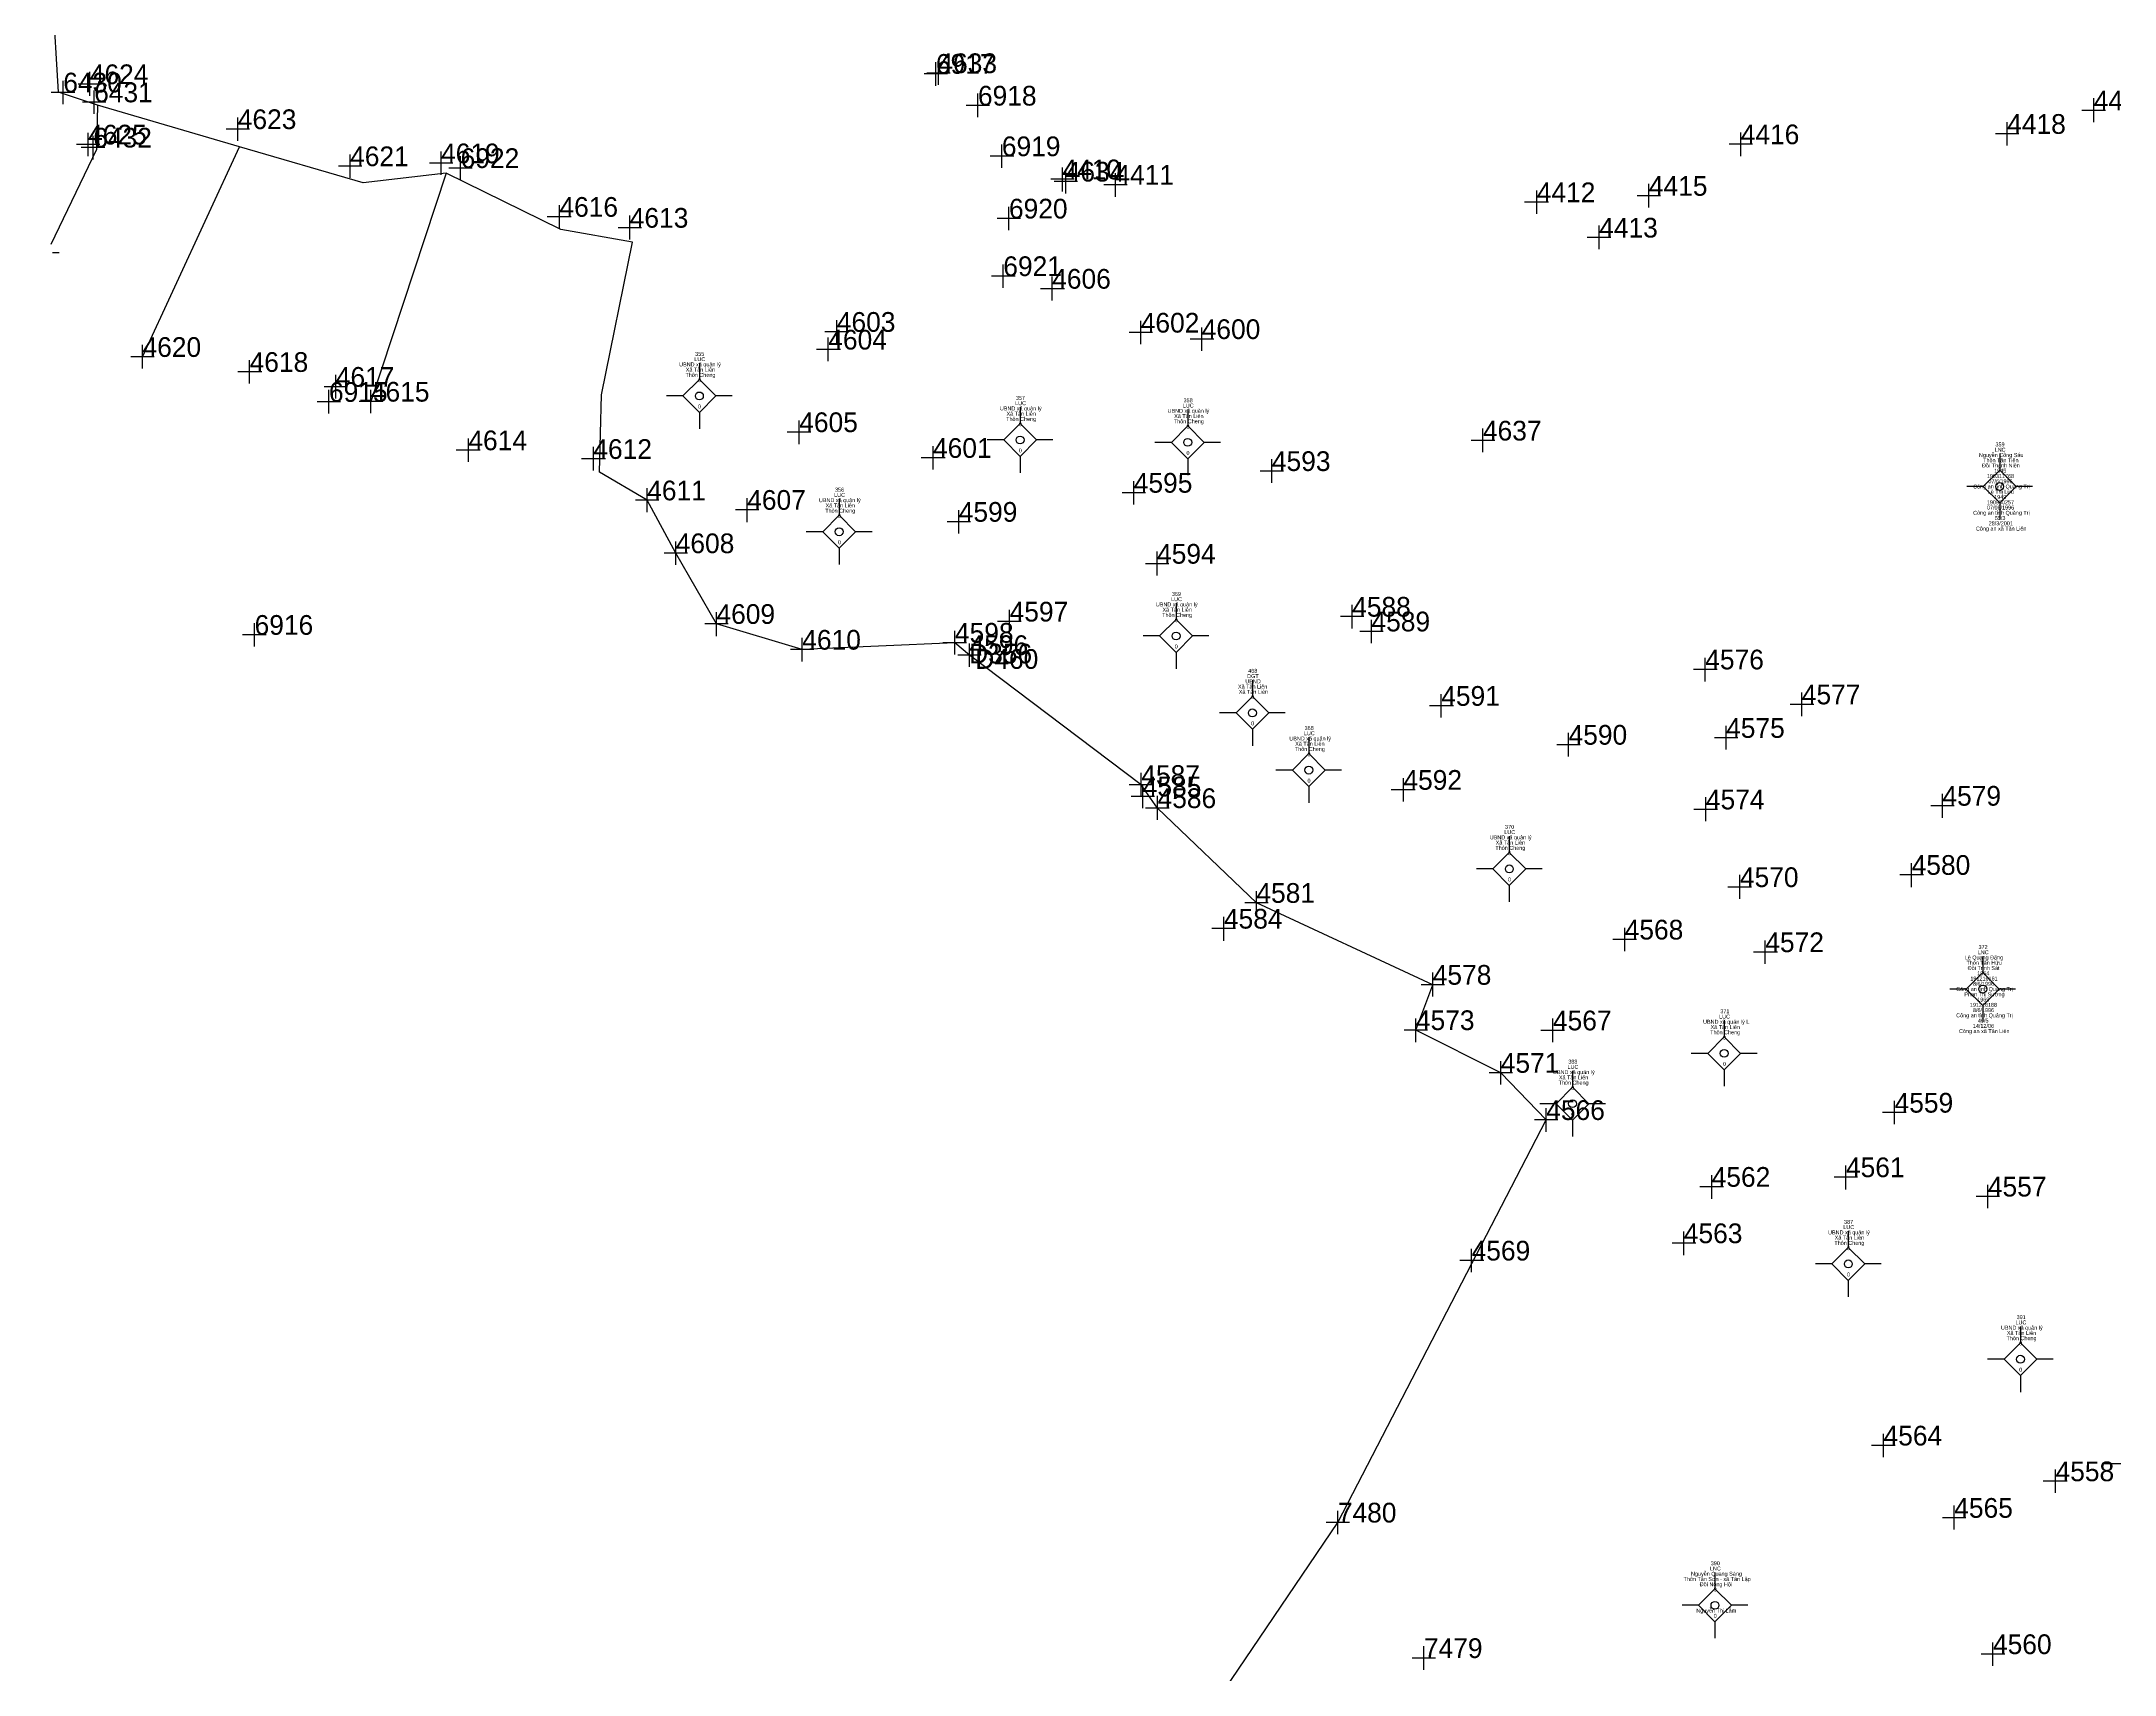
# Model space of a CAD drawing. Extents: x 548949 to 550223, y 1836732 to 1838051.
# Drawn here: x 548980.4 to 549138.1, y 1837176.1 to 1837300.4 of the extents above; entities that cross this region are included whole.
import ezdxf

# ---------------------------------------------------------------- set-up
doc = ezdxf.new("R2010")
doc.units = 0
for name, color, linetype in [('Level 11', 7, 'Continuous'), ('Level 15', 7, 'Continuous'), ('Level 4', 7, 'Continuous'), ('Level 41', 7, 'Continuous'), ('Level 5', 7, 'Continuous'), ('Level 52', 7, 'Continuous')]:
    doc.layers.add(name, color=color, linetype=linetype)

msp = doc.modelspace()

# ---------------------------------------------------------------- linework, layer by layer
at = {"layer": 'Level 11'}
for p, q in [((549030.44, 1837275.89), (549030.44, 1837274.64)), ((549030.44, 1837274.64), (549029.19, 1837273.39)), ((549031.69, 1837273.39), (549030.44, 1837274.64)), ((549029.19, 1837273.39), (549027.94, 1837273.39)), ((549029.19, 1837273.39), (549030.44, 1837272.14)), ((549030.44, 1837272.14), (549031.69, 1837273.39)), ((549032.94, 1837273.39), (549031.69, 1837273.39)), ((549030.44, 1837272.14), (549030.44, 1837270.89)), ((549054.85, 1837271.29), (549053.6, 1837270.04)), ((549054.85, 1837272.54), (549054.85, 1837271.29)), ((549056.1, 1837270.04), (549054.85, 1837271.29)), ((549067.61, 1837271.11), (549066.36, 1837269.86)), ((549067.61, 1837272.36), (549067.61, 1837271.11)), ((549068.86, 1837269.86), (549067.61, 1837271.11)), ((549053.6, 1837270.04), (549052.35, 1837270.04)), ((549053.6, 1837270.04), (549054.85, 1837268.79)), ((549054.85, 1837268.79), (549056.1, 1837270.04)), ((549057.35, 1837270.04), (549056.1, 1837270.04)), ((549066.36, 1837269.86), (549065.11, 1837269.86)), ((549066.36, 1837269.86), (549067.61, 1837268.61)), ((549067.61, 1837268.61), (549068.86, 1837269.86)), ((549070.11, 1837269.86), (549068.86, 1837269.86)), ((549054.85, 1837268.79), (549054.85, 1837267.54)), ((549067.61, 1837268.61), (549067.61, 1837267.36)), ((549129.4, 1837269), (549129.4, 1837267.75)), ((549128.15, 1837266.5), (549126.9, 1837266.5)), ((549129.4, 1837267.75), (549128.15, 1837266.5)), ((549128.15, 1837266.5), (549129.4, 1837265.25)), ((549130.65, 1837266.5), (549129.4, 1837267.75)), ((549129.4, 1837265.25), (549130.65, 1837266.5)), ((549131.9, 1837266.5), (549130.65, 1837266.5)), ((549041.08, 1837265.56), (549041.08, 1837264.31)), ((549129.4, 1837265.25), (549129.4, 1837264)), ((549041.08, 1837264.31), (549039.83, 1837263.06)), ((549042.33, 1837263.06), (549041.08, 1837264.31)), ((549039.83, 1837263.06), (549038.58, 1837263.06)), ((549039.83, 1837263.06), (549041.08, 1837261.81)), ((549041.08, 1837261.81), (549042.33, 1837263.06)), ((549041.08, 1837261.81), (549041.08, 1837260.56)), ((549043.58, 1837263.06), (549042.33, 1837263.06)), ((549066.72, 1837257.63), (549066.72, 1837256.38)), ((549066.72, 1837256.38), (549065.47, 1837255.13)), ((549067.97, 1837255.13), (549066.72, 1837256.38)), ((549065.47, 1837255.13), (549064.22, 1837255.13)), ((549065.47, 1837255.13), (549066.72, 1837253.88)), ((549066.72, 1837253.88), (549067.97, 1837255.13)), ((549066.72, 1837253.88), (549066.72, 1837252.63)), ((549069.22, 1837255.13), (549067.97, 1837255.13)), ((549072.53, 1837251.78), (549072.53, 1837250.53)), ((549071.28, 1837249.28), (549070.03, 1837249.28)), ((549072.53, 1837250.53), (549071.28, 1837249.28)), ((549071.28, 1837249.28), (549072.53, 1837248.03)), ((549073.78, 1837249.28), (549072.53, 1837250.53)), ((549072.53, 1837248.03), (549073.78, 1837249.28)), ((549075.03, 1837249.28), (549073.78, 1837249.28)), ((549072.53, 1837248.03), (549072.53, 1837246.78)), ((549076.82, 1837247.43), (549076.82, 1837246.18)), ((549076.82, 1837246.18), (549075.57, 1837244.93)), ((549078.07, 1837244.93), (549076.82, 1837246.18)), ((549075.57, 1837244.93), (549074.32, 1837244.93)), ((549075.57, 1837244.93), (549076.82, 1837243.68)), ((549076.82, 1837243.68), (549078.07, 1837244.93)), ((549079.32, 1837244.93), (549078.07, 1837244.93)), ((549076.82, 1837243.68), (549076.82, 1837242.43)), ((549092.08, 1837239.91), (549092.08, 1837238.66)), ((549092.08, 1837238.66), (549090.83, 1837237.41)), ((549093.33, 1837237.41), (549092.08, 1837238.66)), ((549090.83, 1837237.41), (549089.58, 1837237.41)), ((549090.83, 1837237.41), (549092.08, 1837236.16)), ((549092.08, 1837236.16), (549093.33, 1837237.41)), ((549094.58, 1837237.41), (549093.33, 1837237.41)), ((549092.08, 1837236.16), (549092.08, 1837234.91)), ((549128.11, 1837230.77), (549128.11, 1837229.52)), ((549128.11, 1837229.52), (549126.86, 1837228.27)), ((549129.36, 1837228.27), (549128.11, 1837229.52)), ((549126.86, 1837228.27), (549125.61, 1837228.27)), ((549126.86, 1837228.27), (549128.11, 1837227.02)), ((549128.11, 1837227.02), (549129.36, 1837228.27)), ((549128.11, 1837227.02), (549128.11, 1837225.77)), ((549130.61, 1837228.27), (549129.36, 1837228.27)), ((549108.43, 1837225.88), (549108.43, 1837224.63)), ((549108.43, 1837224.63), (549107.18, 1837223.38)), ((549109.68, 1837223.38), (549108.43, 1837224.63)), ((549107.18, 1837223.38), (549105.93, 1837223.38)), ((549107.18, 1837223.38), (549108.43, 1837222.13)), ((549108.43, 1837222.13), (549109.68, 1837223.38)), ((549110.93, 1837223.38), (549109.68, 1837223.38)), ((549096.89, 1837220.8), (549095.64, 1837219.55)), ((549096.89, 1837222.05), (549096.89, 1837220.8)), ((549098.14, 1837219.55), (549096.89, 1837220.8)), ((549108.43, 1837222.13), (549108.43, 1837220.88)), ((549095.64, 1837219.55), (549094.39, 1837219.55)), ((549095.64, 1837219.55), (549096.89, 1837218.3)), ((549096.89, 1837218.3), (549098.14, 1837219.55)), ((549099.39, 1837219.55), (549098.14, 1837219.55)), ((549096.89, 1837218.3), (549096.89, 1837217.05)), ((549117.88, 1837209.86), (549117.88, 1837208.61)), ((549117.88, 1837208.61), (549116.63, 1837207.36)), ((549119.13, 1837207.36), (549117.88, 1837208.61)), ((549116.63, 1837207.36), (549115.38, 1837207.36)), ((549116.63, 1837207.36), (549117.88, 1837206.11)), ((549117.88, 1837206.11), (549119.13, 1837207.36)), ((549120.38, 1837207.36), (549119.13, 1837207.36)), ((549117.88, 1837206.11), (549117.88, 1837204.86)), ((549130.98, 1837202.61), (549130.98, 1837201.36)), ((549129.73, 1837200.11), (549128.48, 1837200.11)), ((549130.98, 1837201.36), (549129.73, 1837200.11)), ((549129.73, 1837200.11), (549130.98, 1837198.86)), ((549132.23, 1837200.11), (549130.98, 1837201.36)), ((549130.98, 1837198.86), (549132.23, 1837200.11)), ((549133.48, 1837200.11), (549132.23, 1837200.11)), ((549130.98, 1837198.86), (549130.98, 1837197.61)), ((549107.73, 1837183.89), (549107.73, 1837182.64)), ((549106.48, 1837181.39), (549105.23, 1837181.39)), ((549107.73, 1837182.64), (549106.48, 1837181.39)), ((549106.48, 1837181.39), (549107.73, 1837180.14)), ((549108.98, 1837181.39), (549107.73, 1837182.64)), ((549107.73, 1837180.14), (549108.98, 1837181.39)), ((549110.23, 1837181.39), (549108.98, 1837181.39)), ((549107.73, 1837180.14), (549107.73, 1837178.89))]:
    msp.add_line(p, q, dxfattribs=at)
for centre in [(549030.44, 1837273.39), (549054.85, 1837270.04), (549067.61, 1837269.86), (549129.4, 1837266.5), (549041.08, 1837263.06), (549066.72, 1837255.13), (549072.53, 1837249.28), (549076.82, 1837244.93), (549092.08, 1837237.41), (549128.11, 1837228.27), (549108.43, 1837223.38), (549096.89, 1837219.55), (549117.88, 1837207.36), (549130.98, 1837200.11), (549107.73, 1837181.39)]:
    msp.add_circle(centre, 0.3, dxfattribs=at)
at = {"layer": 'Level 4'}
for p, q in [((548984.05, 1837296.22), (548984.05, 1837298.04)), ((549049.52, 1837297.95), (549047.74, 1837297.95)), ((549048.44, 1837296.98), (549048.44, 1837298.79)), ((549048.63, 1837297.06), (549048.63, 1837298.88)), ((548982.92, 1837296.48), (548981.1, 1837296.48)), ((548982.03, 1837295.59), (548982.03, 1837297.37)), ((548984.94, 1837297.11), (548983.16, 1837297.11)), ((548984.38, 1837294.84), (548984.38, 1837296.62)), ((549049.33, 1837297.9), (549047.55, 1837297.9)), ((549051.64, 1837294.59), (549051.64, 1837296.4)), ((548985.27, 1837295.73), (548983.49, 1837295.73)), ((549052.53, 1837295.48), (549050.75, 1837295.48)), ((549137.45, 1837295.11), (549135.64, 1837295.11)), ((549136.56, 1837294.22), (549136.56, 1837296.04)), ((548983.92, 1837291.63), (548983.92, 1837293.41)), ((548996.2, 1837293.69), (548994.42, 1837293.69)), ((548995.31, 1837292.8), (548995.31, 1837294.58)), ((549109.69, 1837291.64), (549109.69, 1837293.43)), ((549130.86, 1837293.33), (549129.08, 1837293.33)), ((549129.97, 1837292.44), (549129.97, 1837294.22)), ((548984.81, 1837292.52), (548983.03, 1837292.52)), ((548985.2, 1837292.29), (548983.38, 1837292.29)), ((548984.31, 1837291.39), (548984.31, 1837293.18)), ((549003.86, 1837289.98), (549003.86, 1837291.76)), ((549010.78, 1837290.2), (549010.78, 1837291.98)), ((549012.27, 1837289.84), (549012.27, 1837291.62)), ((549054.38, 1837291.63), (549052.57, 1837291.63)), ((549053.46, 1837290.74), (549053.46, 1837292.52)), ((549110.58, 1837292.54), (549108.8, 1837292.54)), ((549004.75, 1837290.87), (549002.97, 1837290.87)), ((549011.67, 1837291.09), (549009.89, 1837291.09)), ((549013.16, 1837290.73), (549011.38, 1837290.73)), ((549058.07, 1837288.94), (549058.07, 1837290.76)), ((549058.32, 1837288.78), (549058.32, 1837290.59)), ((549062.1, 1837288.53), (549062.1, 1837290.35)), ((549058.96, 1837289.87), (549057.18, 1837289.87)), ((549059.21, 1837289.7), (549057.43, 1837289.7)), ((549062.99, 1837289.46), (549061.21, 1837289.46)), ((549094.17, 1837287.24), (549094.17, 1837289.02)), ((549103.59, 1837288.62), (549101.81, 1837288.62)), ((549102.7, 1837287.73), (549102.7, 1837289.52)), ((549020.68, 1837287.02), (549018.86, 1837287.02)), ((549019.79, 1837286.13), (549019.79, 1837287.91)), ((549025.14, 1837285.3), (549025.14, 1837287.12)), ((549054.89, 1837286.89), (549053.11, 1837286.89)), ((549054, 1837286), (549054, 1837287.78)), ((549095.06, 1837288.13), (549093.24, 1837288.13)), ((549026.03, 1837286.19), (549024.25, 1837286.19)), ((549099.81, 1837285.44), (549098, 1837285.44)), ((549098.92, 1837284.55), (549098.92, 1837286.36)), ((548981.72, 1837284.29), (548981.22, 1837284.29)), ((549054.47, 1837282.51), (549052.68, 1837282.51)), ((549053.57, 1837281.62), (549053.57, 1837283.4)), ((549057.29, 1837280.66), (549057.29, 1837282.48)), ((549058.22, 1837281.55), (549056.4, 1837281.55)), ((549040.9, 1837277.38), (549040.9, 1837279.16)), ((549064.03, 1837277.32), (549064.03, 1837279.11)), ((549041.79, 1837278.27), (549039.98, 1837278.27)), ((549040.25, 1837276.03), (549040.25, 1837277.84)), ((549064.92, 1837278.21), (549063.14, 1837278.21)), ((549069.6, 1837277.72), (549067.78, 1837277.72)), ((549068.67, 1837276.83), (549068.67, 1837278.61)), ((548988.95, 1837276.36), (548987.17, 1837276.36)), ((548988.06, 1837275.47), (548988.06, 1837277.28)), ((548996.21, 1837274.33), (548996.21, 1837276.11)), ((549041.18, 1837276.92), (549039.36, 1837276.92)), ((548997.14, 1837275.22), (548995.32, 1837275.22)), ((549002.77, 1837273.2), (549002.77, 1837274.99)), ((549003.14, 1837272.94), (549001.36, 1837272.94)), ((549003.66, 1837274.09), (549001.88, 1837274.09)), ((549002.25, 1837272.05), (549002.25, 1837273.86)), ((549006.36, 1837272.96), (549004.55, 1837272.96)), ((549005.44, 1837272.07), (549005.44, 1837273.85)), ((549038.04, 1837269.72), (549038.04, 1837271.53)), ((549012.86, 1837268.37), (549012.86, 1837270.15)), ((549022.37, 1837267.71), (549022.37, 1837269.52)), ((549038.93, 1837270.64), (549037.12, 1837270.64)), ((549048.22, 1837267.79), (549048.22, 1837269.57)), ((549090.97, 1837270), (549089.18, 1837270)), ((549090.07, 1837269.11), (549090.07, 1837270.92)), ((549013.75, 1837269.26), (549011.94, 1837269.26)), ((549023.3, 1837268.6), (549021.48, 1837268.6)), ((549049.15, 1837268.68), (549047.33, 1837268.68)), ((549074.01, 1837266.79), (549074.01, 1837268.57)), ((549026.47, 1837264.56), (549026.47, 1837266.38)), ((549063.5, 1837265.14), (549063.5, 1837266.92)), ((549074.9, 1837267.68), (549073.12, 1837267.68)), ((549027.36, 1837265.45), (549025.57, 1837265.45)), ((549034.08, 1837263.8), (549034.08, 1837265.62)), ((549064.39, 1837266.03), (549062.61, 1837266.03)), ((549034.97, 1837264.73), (549033.19, 1837264.73)), ((549051.07, 1837263.82), (549049.29, 1837263.82)), ((549050.18, 1837262.93), (549050.18, 1837264.71)), ((549028.64, 1837260.54), (549028.64, 1837262.32)), ((549029.53, 1837261.43), (549027.75, 1837261.43)), ((549066.16, 1837260.63), (549064.38, 1837260.63)), ((549065.27, 1837259.74), (549065.27, 1837261.56)), ((549031.74, 1837255.12), (549031.74, 1837256.94)), ((549054.05, 1837255.34), (549054.05, 1837257.12)), ((549080.12, 1837255.71), (549080.12, 1837257.49)), ((548996.59, 1837254.33), (548996.59, 1837256.11)), ((549032.63, 1837256.05), (549030.85, 1837256.05)), ((549049.89, 1837253.73), (549049.89, 1837255.52)), ((549054.94, 1837256.23), (549053.12, 1837256.23)), ((549081.01, 1837256.6), (549079.23, 1837256.6)), ((549082.48, 1837255.48), (549080.7, 1837255.48)), ((549081.59, 1837254.59), (549081.59, 1837256.37)), ((548997.48, 1837255.22), (548995.66, 1837255.22)), ((549039.16, 1837254.09), (549037.38, 1837254.09)), ((549038.27, 1837253.2), (549038.27, 1837254.98)), ((549050.78, 1837254.62), (549048.96, 1837254.62)), ((549051, 1837252.79), (549051, 1837254.57)), ((549051.89, 1837253.68), (549050.11, 1837253.68)), ((549107.89, 1837252.59), (549106.1, 1837252.59)), ((549106.99, 1837251.66), (549106.99, 1837253.48)), ((549086.9, 1837248.93), (549086.9, 1837250.71)), ((549114.34, 1837249.04), (549114.34, 1837250.82)), ((549087.82, 1837249.82), (549086.01, 1837249.82)), ((549115.26, 1837249.93), (549113.45, 1837249.93)), ((549096.59, 1837245.97), (549096.59, 1837247.75)), ((549108.58, 1837246.49), (549108.58, 1837248.3)), ((549097.48, 1837246.86), (549095.7, 1837246.86)), ((549109.47, 1837247.38), (549107.69, 1837247.38)), ((549064.07, 1837242.91), (549064.07, 1837244.72)), ((549084.02, 1837242.54), (549084.02, 1837244.32)), ((549064.96, 1837243.8), (549063.14, 1837243.8)), ((549065.07, 1837242.93), (549063.29, 1837242.93)), ((549064.18, 1837242.04), (549064.18, 1837243.86)), ((549065.31, 1837241.15), (549065.31, 1837242.97)), ((549084.91, 1837243.43), (549083.1, 1837243.43)), ((549107.04, 1837241.05), (549107.04, 1837242.86)), ((549125.04, 1837241.3), (549125.04, 1837243.11)), ((549066.2, 1837242.04), (549064.38, 1837242.04)), ((549107.93, 1837241.94), (549106.12, 1837241.94)), ((549125.93, 1837242.22), (549124.15, 1837242.22)), ((549109.63, 1837235.14), (549109.63, 1837236.96)), ((549123.59, 1837236.96), (549121.81, 1837236.96)), ((549122.7, 1837236.03), (549122.7, 1837237.85)), ((549073.72, 1837234.83), (549071.94, 1837234.83)), ((549072.83, 1837233.94), (549072.83, 1837235.72)), ((549110.52, 1837236.03), (549108.7, 1837236.03)), ((549070.36, 1837231.94), (549070.36, 1837233.76)), ((549071.25, 1837232.87), (549069.44, 1837232.87)), ((549101.75, 1837232.04), (549099.97, 1837232.04)), ((549100.86, 1837231.15), (549100.86, 1837232.93)), ((549111.56, 1837230.19), (549111.56, 1837231.97)), ((549112.48, 1837231.08), (549110.67, 1837231.08)), ((549087.14, 1837228.6), (549085.36, 1837228.6)), ((549086.25, 1837227.71), (549086.25, 1837229.52)), ((549084.97, 1837224.22), (549084.97, 1837226.04)), ((549095.4, 1837224.24), (549095.4, 1837226.02)), ((549085.86, 1837225.15), (549084.08, 1837225.15)), ((549096.29, 1837225.13), (549094.48, 1837225.13)), ((549091.43, 1837221.01), (549091.43, 1837222.79)), ((549092.32, 1837221.9), (549090.54, 1837221.9)), ((549094.89, 1837217.42), (549094.89, 1837219.2)), ((549121.4, 1837217.98), (549121.4, 1837219.76)), ((549095.78, 1837218.31), (549094, 1837218.31)), ((549122.29, 1837218.87), (549120.48, 1837218.87)), ((549117.7, 1837213.03), (549117.7, 1837214.85)), ((549108.37, 1837213.23), (549106.59, 1837213.23)), ((549107.48, 1837212.3), (549107.48, 1837214.12)), ((549118.59, 1837213.96), (549116.81, 1837213.96)), ((549128.5, 1837211.6), (549128.5, 1837213.38)), ((549129.39, 1837212.49), (549127.61, 1837212.49)), ((549105.36, 1837208.02), (549105.36, 1837209.83)), ((549089.21, 1837206.73), (549089.21, 1837208.52)), ((549106.28, 1837208.94), (549104.47, 1837208.94)), ((549090.14, 1837207.62), (549088.32, 1837207.62)), ((549120.56, 1837192.66), (549120.56, 1837194.44)), ((549121.45, 1837193.55), (549119.64, 1837193.55)), ((549134.54, 1837190.83), (549132.72, 1837190.83)), ((549133.65, 1837189.94), (549133.65, 1837191.72)), ((549139.11, 1837192.16), (549137.32, 1837192.16)), ((549079.92, 1837187.69), (549078.14, 1837187.69)), ((549079.03, 1837186.8), (549079.03, 1837188.58)), ((549126.83, 1837188.05), (549125.05, 1837188.05)), ((549125.94, 1837187.16), (549125.94, 1837188.98)), ((549085.58, 1837176.49), (549085.58, 1837178.27)), ((549128.89, 1837176.79), (549128.89, 1837178.57)), ((549086.47, 1837177.38), (549084.69, 1837177.38)), ((549129.78, 1837177.68), (549128, 1837177.68))]:
    msp.add_line(p, q, dxfattribs=at)
at = {"layer": 'Level 41'}
for p, q in [((548988.06, 1837276.36), (548995.44, 1837292.35)), ((549011.17, 1837290.35), (549005.44, 1837272.96))]:
    msp.add_line(p, q, dxfattribs=at)
msp.add_lwpolyline([(548984.63, 1837295.5), (548984.56, 1837292.13), (548981.09, 1837284.9)], dxfattribs=at)
at = {"layer": 'Level 52'}
for p, q in [((548981.67, 1837296.5), (548980.37, 1837317.71)), ((548984.63, 1837295.5), (548981.67, 1837296.5)), ((548995.44, 1837292.35), (548984.63, 1837295.5))]:
    msp.add_line(p, q, dxfattribs=at)
for points in [[(549011.17, 1837290.35), (549004.86, 1837289.61), (548995.44, 1837292.35)], [(549025.36, 1837285.1), (549019.89, 1837286.05), (549011.17, 1837290.35)], [(549022.83, 1837267.6), (549022.98, 1837273.47), (549025.36, 1837285.1)], [(549056.29, 1837154.13), (549079.03, 1837187.69), (549094.89, 1837218.31), (549091.43, 1837221.9), (549084.97, 1837225.15), (549086.25, 1837228.6), (549072.83, 1837234.83), (549065.31, 1837242.04), (549064.07, 1837243.8), (549051, 1837253.68), (549049.89, 1837254.62), (549038.27, 1837254.09), (549031.74, 1837256.05), (549028.64, 1837261.43), (549026.47, 1837265.45), (549022.83, 1837267.6)]]:
    msp.add_lwpolyline(points, dxfattribs=at)

# ---------------------------------------------------------------- texts
at = {"layer": 'Level 15'}
for s, p in [('UBND xã quản lý ', (549028.9, 1837275.64)), ('LUC', (549030.06, 1837276.04)), ('355', (549030.12, 1837276.44)), ('Thôn Cheng', (549029.38, 1837274.84)), (' Xã Tân Liên ', (549029.29, 1837275.24)), ('0', (549030.34, 1837274.44)), ('0', (549030.34, 1837272.44)), ('LUC', (549054.47, 1837272.69)), ('357', (549054.53, 1837273.09)), ('LUC', (549067.23, 1837272.51)), ('358', (549067.29, 1837272.91)), ('UBND xã quản lý ', (549053.31, 1837272.29)), ('Thôn Cheng', (549053.79, 1837271.49)), (' Xã Tân Liên ', (549053.7, 1837271.89)), ('0', (549054.75, 1837271.09)), ('UBND xã quản lý ', (549066.07, 1837272.11)), ('Thôn Cheng', (549066.55, 1837271.31)), (' Xã Tân Liên ', (549066.46, 1837271.71)), ('0', (549067.51, 1837270.91)), ('359', (549129.08, 1837269.55)), ('0', (549054.75, 1837269.09)), ('0', (549067.51, 1837268.91)), ('Nguyễn Công Sáu', (549127.82, 1837268.75)), ('Đồi Thanh Niên', (549128.05, 1837267.95)), ('Thôn Tân Tiến', (549128.14, 1837268.35)), ('LNC', (549129.02, 1837269.15)), ('356', (549040.76, 1837266.11)), ('Công an tỉnh Quảng Trị', (549127.38, 1837266.35)), ('190311768', (549128.42, 1837267.15)), ('07/6/1996', (549128.54, 1837266.75)), ('1945', (549128.98, 1837267.55)), ('UBND xã quản lý ', (549039.54, 1837265.31)), ('Thôn Cheng', (549040.02, 1837264.51)), (' Xã Tân Liên ', (549039.93, 1837264.91)), ('LUC', (549040.7, 1837265.71)), ('190950257', (549128.42, 1837265.15)), ('07/06/1996', (549128.43, 1837264.75)), ('Lê Thị Lưu', (549128.49, 1837265.95)), ('1949', (549128.98, 1837265.55)), ('0', (549040.98, 1837264.11)), ('Công an tỉnh Quảng Trị', (549127.38, 1837264.35)), ('Công an xã Tân Liên', (549127.59, 1837263.15)), ('28/3/2001', (549128.56, 1837263.55)), ('55/3', (549129.03, 1837263.95)), ('0', (549040.98, 1837262.11)), ('369', (549066.4, 1837258.18)), ('UBND xã quản lý ', (549065.18, 1837257.38)), ('Thôn Cheng', (549065.66, 1837256.58)), (' Xã Tân Liên ', (549065.57, 1837256.98)), ('LUC', (549066.34, 1837257.78)), ('0', (549066.62, 1837256.18)), ('0', (549066.62, 1837254.18)), ('DGT', (549072.13, 1837251.93)), ('468', (549072.21, 1837252.33)), ('Xã Tân Liên ', (549071.43, 1837251.13)), ('Xã Tân Liên', (549071.49, 1837250.73)), ('UBND', (549071.99, 1837251.53)), ('0', (549072.43, 1837250.33)), ('0', (549072.43, 1837248.33)), (' UBND xã quản lý ', (549075.22, 1837247.18)), ('LUC', (549076.44, 1837247.58)), ('368', (549076.5, 1837247.98)), ('Thôn Cheng', (549075.76, 1837246.38)), (' Xã Tân Liên ', (549075.67, 1837246.78)), ('0', (549076.72, 1837245.98)), ('0', (549076.72, 1837243.98)), (' UBND xã quản lý ', (549090.48, 1837239.66)), (' Xã Tân Liên ', (549090.93, 1837239.26)), ('LUC', (549091.7, 1837240.06)), ('370', (549091.76, 1837240.46)), ('Thôn Cheng', (549091.02, 1837238.86)), ('0', (549091.98, 1837238.46)), ('0', (549091.98, 1837236.46)), ('Lê Quang Đăng', (549126.74, 1837230.52)), ('Thôn Tân Hữu', (549126.87, 1837230.12)), ('LNC', (549127.73, 1837230.92)), ('372', (549127.79, 1837231.32)), ('Đồi Trinh Sát', (549126.97, 1837229.72)), ('191216161', (549127.17, 1837228.92)), ('8/6/1996', (549127.36, 1837228.52)), ('1964', (549127.69, 1837229.32)), ('Công an tỉnh Quảng Trị', (549126.09, 1837228.12)), ('Phan Thị Sương', (549126.71, 1837227.72)), ('191216188', (549127.13, 1837226.92)), ('1969', (549127.69, 1837227.32)), (' UBND xã quản lý L', (549106.71, 1837225.63)), (' Xã Tân Liên ', (549107.28, 1837225.23)), ('LUC', (549108.05, 1837226.03)), ('371', (549108.14, 1837226.43)), ('Công an tỉnh Quảng Trị', (549126.09, 1837226.12)), ('8/6/1996', (549127.36, 1837226.52)), ('14/12/06', (549127.36, 1837225.32)), ('40/5', (549127.74, 1837225.72)), ('Thôn Cheng', (549107.37, 1837224.83)), ('0', (549108.33, 1837224.43)), ('Công an xã Tân Liên', (549126.3, 1837224.92)), ('LUC', (549096.51, 1837222.2)), ('388', (549096.57, 1837222.6)), ('0', (549108.33, 1837222.43)), (' UBND xã quản lý ', (549095.29, 1837221.8)), ('Thôn Cheng', (549095.83, 1837221)), (' Xã Tân Liên ', (549095.74, 1837221.4)), ('0', (549096.79, 1837220.6)), ('0', (549096.79, 1837218.6)), ('UBND xã quản lý ', (549116.34, 1837209.61)), ('LUC', (549117.5, 1837210.01)), ('387', (549117.56, 1837210.41)), ('Thôn Cheng', (549116.82, 1837208.81)), (' Xã Tân Liên ', (549116.73, 1837209.21)), ('0', (549117.78, 1837208.41)), ('0', (549117.78, 1837206.41)), ('391', (549130.69, 1837203.16)), (' UBND xã quản lý ', (549129.38, 1837202.36)), ('Thôn Cheng', (549129.92, 1837201.56)), (' Xã Tân Liên ', (549129.83, 1837201.96)), ('LUC', (549130.6, 1837202.76)), ('0', (549130.88, 1837201.16)), ('0', (549130.88, 1837199.16)), ('LNC', (549107.35, 1837184.04)), ('390', (549107.41, 1837184.44)), ('Thôn Tân Sơn - xã Tân Lập', (549105.34, 1837183.24)), ('Nguyễn Quang Sáng', (549105.91, 1837183.64)), ('Đồi Nông Hội', (549106.57, 1837182.84)), ('0', (549107.63, 1837182.44)), ('Nguyễn Thị Lẫm', (549106.31, 1837180.84)), ('0', (549107.63, 1837180.44))]:
    msp.add_text(s, height=0.3, dxfattribs=at).set_placement(p)
at = {"layer": 'Level 5'}
for s, p in [('6430', (548982.03, 1837296.48)), ('4624', (548984.05, 1837297.11)), ('6917', (549048.44, 1837297.9)), ('4633', (549048.63, 1837297.95)), ('6431', (548984.38, 1837295.73)), ('6918', (549051.64, 1837295.48)), ('4417', (549136.56, 1837295.11)), ('4623', (548995.31, 1837293.69)), ('4418', (549129.97, 1837293.33)), ('4625', (548983.92, 1837292.52)), ('6432', (548984.31, 1837292.29)), ('4416', (549109.69, 1837292.54)), ('4621', (549003.86, 1837290.87)), ('4619', (549010.78, 1837291.09)), ('6922', (549012.27, 1837290.73)), ('6919', (549053.46, 1837291.63)), ('4410', (549058.07, 1837289.87)), ('4634', (549058.32, 1837289.7)), ('4411', (549062.1, 1837289.46)), ('4415', (549102.7, 1837288.62)), ('4616', (549019.79, 1837287.02)), ('4412', (549094.17, 1837288.13)), ('4613', (549025.14, 1837286.19)), ('6920', (549054, 1837286.89)), ('4413', (549098.92, 1837285.44)), ('6921', (549053.57, 1837282.51)), ('4606', (549057.29, 1837281.55)), ('4603', (549040.9, 1837278.27)), ('4602', (549064.03, 1837278.21)), ('4600', (549068.67, 1837277.72)), ('4620', (548988.06, 1837276.36)), ('4604', (549040.25, 1837276.92)), ('4618', (548996.21, 1837275.22)), ('6915', (549002.25, 1837272.94)), ('4617', (549002.77, 1837274.09)), ('4615', (549005.44, 1837272.96)), ('4605', (549038.04, 1837270.64)), ('4637', (549090.07, 1837270)), ('4614', (549012.86, 1837269.26)), ('4612', (549022.37, 1837268.6)), ('4601', (549048.22, 1837268.68)), ('4593', (549074.01, 1837267.68)), ('4611', (549026.47, 1837265.45)), ('4595', (549063.5, 1837266.03)), ('4607', (549034.08, 1837264.73)), ('4599', (549050.18, 1837263.82)), ('4608', (549028.64, 1837261.43)), ('4594', (549065.27, 1837260.63)), ('4609', (549031.74, 1837256.05)), ('4597', (549054.05, 1837256.23)), ('4588', (549080.12, 1837256.6)), ('4589', (549081.59, 1837255.48)), ('6916', (548996.59, 1837255.22)), ('4610', (549038.27, 1837254.09)), ('4598', (549049.89, 1837254.62)), ('4596', (549051, 1837253.68)), ('D356 ', (549050.97, 1837253.04)), ('D356 ', (549050.97, 1837253.04)), ('D460 ', (549051.44, 1837252.63)), ('4576', (549106.99, 1837252.59)), ('4591', (549086.9, 1837249.82)), ('4577', (549114.34, 1837249.93)), ('4590', (549096.59, 1837246.86)), ('4575', (549108.58, 1837247.38)), ('4587', (549064.07, 1837243.8)), ('4585', (549064.18, 1837242.93)), ('4592', (549084.02, 1837243.43)), ('4586', (549065.31, 1837242.04)), ('4574', (549107.04, 1837241.94)), ('4579', (549125.04, 1837242.22)), ('4580', (549122.7, 1837236.96)), ('4570', (549109.63, 1837236.03)), ('4581', (549072.83, 1837234.83)), ('4584', (549070.36, 1837232.87)), ('4568', (549100.86, 1837232.04)), ('4572', (549111.56, 1837231.08)), ('4578', (549086.25, 1837228.6)), ('4573', (549084.97, 1837225.15)), ('4567', (549095.4, 1837225.13)), ('4571', (549091.43, 1837221.9)), ('4566', (549094.89, 1837218.31)), ('4559', (549121.4, 1837218.87)), ('4562', (549107.48, 1837213.23)), ('4561', (549117.7, 1837213.96)), ('4557', (549128.5, 1837212.49)), ('4563', (549105.36, 1837208.94)), ('4569', (549089.21, 1837207.62)), ('4564', (549120.56, 1837193.55)), ('4558', (549133.65, 1837190.83)), ('7480', (549079.03, 1837187.69)), ('4565', (549125.94, 1837188.05)), ('7479', (549085.58, 1837177.38)), ('4560', (549128.89, 1837177.68))]:
    msp.add_text(s, height=1.5, dxfattribs=at).set_placement(p)

doc.saveas('drawing.dxf')
